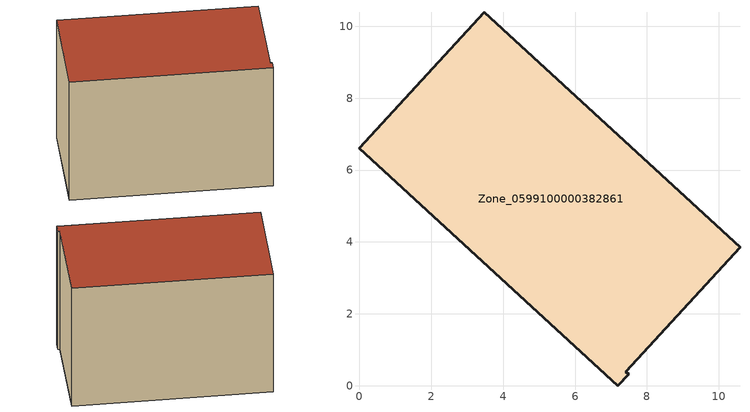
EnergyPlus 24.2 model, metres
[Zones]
Zone_0599100000382861
 floor ground (C_G): 0,6.62 3.47,10.39 10.59,3.85 7.41,0.39 7.49,0.32 7.19,0 z0
 wall outside (C_F): 3.47,10.39 0,6.62 7.19,0 7.49,0.32 7.41,0.39 10.59,3.85 3.47,10.39 z0:6.87
 roof outside (C_R): 0,6.62 7.19,0 7.49,0.32 7.41,0.39 10.59,3.85 3.47,10.39 z6.87
[BUILDING]
Pand.0599100000382861: North Axis=0; Terrain=City; Loads Convergence Tolerance Value=0.04; Temperature Convergence Tolerance Value=0.4; Solar Distribution=FullExterior; Maximum Number of Warmup Days=25; Minimum Number of Warmup Days=1
[Site:Location]
Rotterdam.The.Hague.AP_ZH_NLD Design_Conditions: Latitude=51.96; Longitude=4.45; Time Zone=1; Elevation=-4.5
[SITE:GROUNDTEMPERATURE:BUILDINGSURFACE]
18, 18, 18, 18, 18, 18, 18, 18, 18, 18, 18, 18
[MATERIAL] Thermal Absorptance=0.9; Solar Absorptance=0.7; Visible Absorptance=0.7
Name | Roughness | Thickness | Conductivity | Density | Specific Heat
G.TI.1992-2005 | MediumSmooth | 0.15 | 0.06 | 540 | 1210
F.TI.1992-2005 | Rough | 0.3 | 0.12 | 1920 | 840
R.TI.1992-2005 | MediumRough | 0.2 | 0.08 | 1500 | 1000
[CONSTRUCTION]
C_G: G.TI.1992-2005
C_F: F.TI.1992-2005
C_R: R.TI.1992-2005
[ZONE]
Zone_0599100000382861: Type=1; Multiplier=1; Ceiling Height=Autocalculate; Volume=Autocalculate; Floor Area=autocalculate; Part of Total Floor Area=Yes
[ZONEINFILTRATION:DESIGNFLOWRATE]
Infil_Zone_0599100000382861: Zone or ZoneList or Space or SpaceList=Zone_0599100000382861; Schedule=AlwaysOn; Design Flow Rate Calculation Method=Flow/Area; Flow Rate per Floor Area=0.0015; Constant Term Coefficient=1; Temperature Term Coefficient=0; Velocity Term Coefficient=0; Velocity Squared Term Coefficient=0
[HVACTEMPLATE:ZONE:IDEALLOADSAIRSYSTEM]
Zone_0599100000382861: Maximum Heating Supply Air Temperature=50; Minimum Cooling Supply Air Temperature=13; Maximum Heating Supply Air Humidity Ratio=0.0156; Minimum Cooling Supply Air Humidity Ratio=0.0077; Heating Limit=NoLimit; Cooling Limit=NoLimit; Dehumidification Control Type=ConstantSensibleHeatRatio; Cooling Sensible Heat Ratio=0.7; Dehumidification Setpoint=60; Humidification Control Type=None; Humidification Setpoint=30; Outdoor Air Method=None; Outdoor Air Flow Rate per Person=0.00944; Outdoor Air Flow Rate per Zone Floor Area=0; Outdoor Air Flow Rate per Zone=0; Demand Controlled Ventilation Type=None; Outdoor Air Economizer Type=NoEconomizer; Heat Recovery Type=None; Sensible Heat Recovery Effectiveness=0.7; Latent Heat Recovery Effectiveness=0.65
[ZONECONTROL:THERMOSTAT]
ThermostatControl_Zone_0599100000382861: Zone or ZoneList=Zone_0599100000382861; Control Type Schedule=DualSetpointControlType; Control 1=Thermostat_Zone_0599100000382861; Temperature Difference Between Cutout And Setpoint=0
[THERMOSTATSETPOINT:DUALSETPOINT]
Thermostat_Zone_0599100000382861: Heating Setpoint Temperature Schedule=HeatingSetpoint_Zone_0599100000382861; Cooling Setpoint Temperature Schedule=CoolingSetpoint_Zone_0599100000382861
[SCHEDULE:COMPACT]
HeatingSetpoint_Zone_0599100000382861: Through: 12/31, For: AllDays, Until: 24:00, 21
CoolingSetpoint_Zone_0599100000382861: Through: 12/31, For: AllDays, Until: 24:00, 24
DualSetpointControlType: Through: 12/31, For: AllDays, Until: 24:00, 4
AlwaysOn: Through: 12/31, For: AllDays, Until: 24:00, 1
